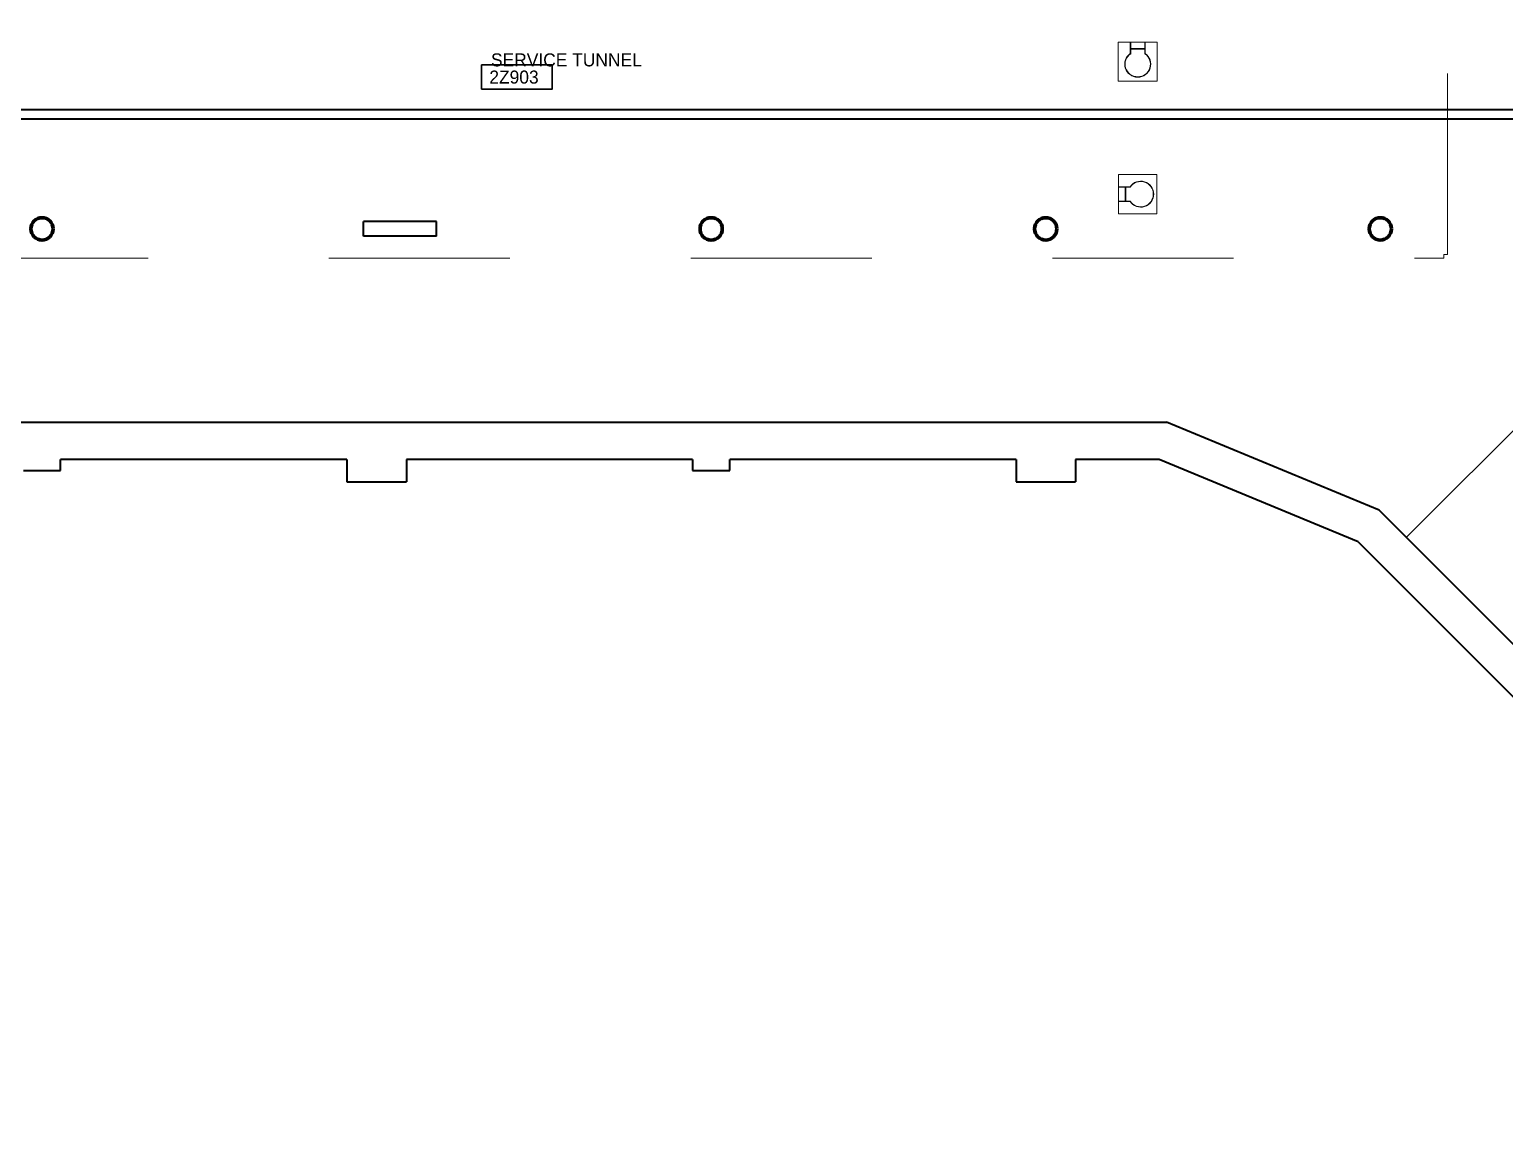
# Model space of a CAD drawing. Header units: metres. Extents: x 1807 to 3745, y 842 to 1968.
# Drawn here: x 3212.66 to 3252.34, y 1385.4 to 1415.36 of the extents above; entities that cross this region are included whole.
import ezdxf
from ezdxf.enums import TextEntityAlignment as Align

# ---------------------------------------------------------------- set-up
doc = ezdxf.new("R2010")
doc.units = ezdxf.units.M
doc.header["$MEASUREMENT"] = 0
doc.linetypes.add('DGN2', pattern=[9.732586, 4.866293, -4.866293])
for name, color, linetype, lineweight in [('Level 1', 7, 'Continuous', 0), ('Level 31', 7, 'Continuous', 0), ('Level 33', 7, 'Continuous', 0), ('TRIRIGA DOOR BOX', 7, 'Continuous', 0)]:
    doc.layers.add(name, color=color, linetype=linetype, lineweight=lineweight)
doc.styles.add('Style-CHAR_FAST_FONT', font='CHAR_FAST_FONT.shx', dxfattribs={"height": 0.2})

msp = doc.modelspace()

# ---------------------------------------------------------------- linework, layer by layer
at = {"layer": 'Level 1', "color": 7, "linetype": 'DGN2', "lineweight": 0}
for p, q in [((3250.805, 1409.31), (3250.805, 1434.69)), ((3241.95, 1413.975), (3241.95, 1415.025)), ((3241.95, 1415.025), (3243, 1415.025)), ((3243, 1415.025), (3243, 1413.975)), ((3243, 1413.975), (3241.95, 1413.975)), ((3241.959, 1410.409), (3241.959, 1411.459)), ((3241.959, 1411.459), (3242.991, 1411.459)), ((3242.991, 1411.459), (3242.991, 1410.409)), ((3242.991, 1410.409), (3241.959, 1410.409)), ((3094.195, 1409.21), (3250.705, 1409.21)), ((3250.705, 1409.21), (3250.705, 1409.31)), ((3250.705, 1409.31), (3250.805, 1409.31))]:
    msp.add_line(p, q, dxfattribs=at)
at = {"layer": 'Level 1', "color": 7, "linetype": 'Continuous', "lineweight": 0}
for p, q in [((3242.275, 1414.717), (3242.275, 1415.025)), ((3242.275, 1415.025), (3242.285, 1415.025)), ((3242.285, 1414.712), (3242.285, 1415.025)), ((3242.665, 1414.712), (3242.665, 1415.025)), ((3242.665, 1415.025), (3242.675, 1415.025)), ((3242.675, 1414.717), (3242.675, 1415.025)), ((3242.275, 1414.825), (3242.275, 1414.855)), ((3242.275, 1414.855), (3242.285, 1414.855)), ((3242.285, 1414.825), (3242.275, 1414.825)), ((3242.285, 1414.855), (3242.285, 1414.825)), ((3242.665, 1414.85), (3242.285, 1414.85)), ((3242.665, 1414.83), (3242.285, 1414.83)), ((3242.675, 1414.855), (3242.665, 1414.855)), ((3242.665, 1414.855), (3242.665, 1414.825)), ((3242.665, 1414.825), (3242.675, 1414.825)), ((3242.675, 1414.825), (3242.675, 1414.855)), ((3242.267, 1411.134), (3241.959, 1411.134)), ((3241.959, 1411.124), (3241.959, 1411.134)), ((3242.272, 1411.124), (3241.959, 1411.124)), ((3242.159, 1411.134), (3242.129, 1411.134)), ((3242.129, 1411.134), (3242.129, 1411.124)), ((3242.129, 1411.124), (3242.159, 1411.124)), ((3242.134, 1411.124), (3242.134, 1410.744)), ((3242.154, 1411.124), (3242.154, 1410.744)), ((3242.159, 1411.124), (3242.159, 1411.134)), ((3242.272, 1410.744), (3241.959, 1410.744)), ((3241.959, 1410.734), (3241.959, 1410.744)), ((3242.267, 1410.734), (3241.959, 1410.734)), ((3242.129, 1410.734), (3242.129, 1410.744)), ((3242.129, 1410.744), (3242.159, 1410.744)), ((3242.159, 1410.734), (3242.129, 1410.734)), ((3242.159, 1410.744), (3242.159, 1410.734))]:
    msp.add_line(p, q, dxfattribs=at)
at = {"layer": 'Level 1', "color": 7, "linetype": 'Continuous', "lineweight": 40}
for p, q in [((3255.012, 1413.2), (3124.55, 1413.2)), ((3254.838, 1412.95), (3124.55, 1412.95)), ((3221.65, 1409.8), (3221.65, 1410.2)), ((3223.61, 1410.2), (3221.65, 1410.2)), ((3223.61, 1409.8), (3223.61, 1410.2)), ((3223.61, 1409.8), (3221.65, 1409.8)), ((3166.463, 1404.8), (3243.25, 1404.8)), ((3166.463, 1404.8), (3243.25, 1404.8)), ((3248.969, 1402.431), (3243.25, 1404.8)), ((3212.5, 1403.5), (3213.5, 1403.5)), ((3221.2, 1403.8), (3213.5, 1403.8)), ((3213.5, 1403.5), (3213.5, 1403.8)), ((3221.2, 1403.8), (3221.2, 1403.2)), ((3222.8, 1403.8), (3222.8, 1403.2)), ((3230.5, 1403.8), (3222.8, 1403.8)), ((3230.5, 1403.8), (3230.5, 1403.5)), ((3230.5, 1403.5), (3231.5, 1403.5)), ((3239.2, 1403.8), (3231.5, 1403.8)), ((3231.5, 1403.5), (3231.5, 1403.8)), ((3239.2, 1403.8), (3239.2, 1403.2)), ((3243.051, 1403.8), (3240.8, 1403.8)), ((3240.8, 1403.8), (3240.8, 1403.2)), ((3248.402, 1401.583), (3243.051, 1403.8)), ((3221.2, 1403.2), (3222.8, 1403.2)), ((3239.2, 1403.2), (3240.8, 1403.2)), ((3248.969, 1402.431), (3265, 1386.4)), ((3248.402, 1401.583), (3264.586, 1385.4))]:
    msp.add_line(p, q, dxfattribs=at)
at = {"layer": 'Level 1', "color": 7, "linetype": 'Continuous', "lineweight": 13}
for p, q in [((3249.7, 1401.7), (3257.717, 1409.717)), ((2672.7, 1404.8), (3243.25, 1404.8)), ((3243.25, 1404.8), (3248.969, 1402.431)), ((3265, 1386.4), (3248.969, 1402.431))]:
    msp.add_line(p, q, dxfattribs=at)
at = {"layer": 'Level 1', "color": 7, "linetype": 'Continuous', "lineweight": 70}
for centre in [(3213, 1410), (3231, 1410), (3240, 1410), (3249, 1410)]:
    msp.add_circle(centre, 0.3, dxfattribs=at)
at = {"layer": 'Level 1', "color": 7, "linetype": 'Continuous', "lineweight": 0}
for centre, radius, start, end in [((3242.475, 1414.43), 0.35, 124.8497, 55.1501), ((3242.475, 1414.43), 0.34, 123.9745, 56.0255), ((3242.554, 1410.934), 0.35, 214.8497, 145.1501), ((3242.554, 1410.934), 0.34, 213.9745, 146.0255)]:
    msp.add_arc(centre, radius, start, end, dxfattribs=at)
at = {"layer": 'TRIRIGA DOOR BOX', "color": 251, "linetype": 'Continuous', "lineweight": 30, "true_color": 0x555555}
msp.add_lwpolyline([(3224.824, 1414.408), (3226.724, 1414.408), (3226.724, 1413.758), (3224.824, 1413.758)], close=True, dxfattribs=at)

# ---------------------------------------------------------------- texts
at = {"layer": 'Level 31', "color": 7, "linetype": 'Continuous', "lineweight": 30, "style": 'Style-CHAR_FAST_FONT'}
msp.add_text('SERVICE TUNNEL', height=0.35, dxfattribs=at).set_placement((3225.077, 1414.545), align=Align.MIDDLE_LEFT)
at = {"layer": 'Level 33', "color": 7, "linetype": 'Continuous', "lineweight": 13, "style": 'Style-CHAR_FAST_FONT'}
msp.add_text('2Z903', height=0.35, dxfattribs=at).set_placement((3225.032, 1414.083), align=Align.MIDDLE_LEFT)

doc.saveas('drawing.dxf')
